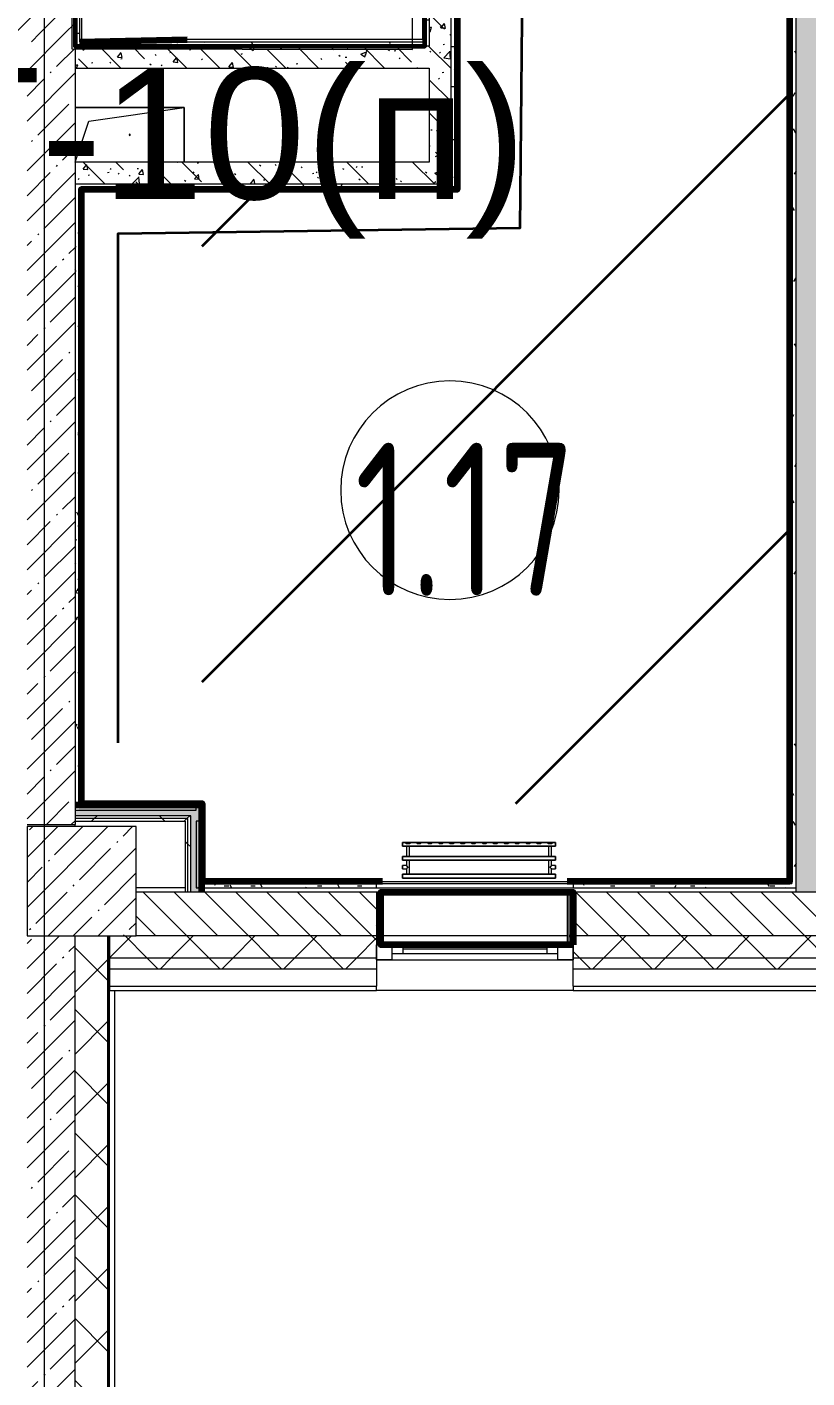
# Model space of a CAD drawing. Header units: millimetres. Extents: x -249154 to 415037, y -45458 to 354837.
# Drawn here: x 75545 to 79115, y 1391 to 7573 of the extents above; entities that cross this region are included whole.
import ezdxf

# ---------------------------------------------------------------- set-up
doc = ezdxf.new("R2010")
doc.units = ezdxf.units.MM
for name, color, linetype, lineweight in [('1) FK16', 1, 'Continuous', 50), ('1) FK16 Остаток', 12, 'Continuous', 60), ('3.3) Шпаклевка баз. фин. WD5-13', 160, 'Continuous', 140), ('3.4) Шп. баз 4 в 525 поз 4838м2', 160, 'Continuous', 140), ('3.4) Шп. фин 4 в 529 поз 11227м2', 6, 'Continuous', 140), ('4) демонтаж НЗ №2', 1, 'Continuous', 35), ('4.1) Дм уборка мусора НЗ 2', 20, 'Continuous', 35), ('4.4) РВР ремонт Штукатурки', 160, 'зигзаг', 35), ('545 штукатурка цементом', 6, 'Continuous', 60), ('839 штук откосы', 3, 'Continuous', 158), ('874 шпакл откосы', 5, 'Continuous', 158), ('923 Люки', 170, 'Continuous', 120), ('A-AREA-BNDY', 7, 'Continuous', 5), ('A-AREA-IDEN', 7, 'Continuous', 9), ('A-FLOR', 7, 'Continuous', 9), ('A-GENM', 7, 'Continuous', 9), ('A-GLAZ', 7, 'Continuous', 9), ('A-GLAZ-1', 7, 'Continuous', 5), ('A-WALL', 7, 'Continuous', 5), ('I-WALL', 7, 'Continuous', 5), ('S-COLS', 7, 'Continuous', 9), ('S-COLS-1', 7, 'Continuous', 5), ('Оси', 7, 'Continuous', 9)]:
    doc.layers.add(name, color=color, linetype=linetype, lineweight=lineweight)
for name, color, linetype, lineweight, true_color in [('A-WALL-1', 9, 'Continuous', 5, 0x808080), ('A-WALL-FNSH-1', 9, 'Continuous', 5, 0x808080), ('M-EQPM-1', 7, 'Continuous', 9, 0xb2b2b2)]:
    doc.layers.add(name, color=color, linetype=linetype, lineweight=lineweight, true_color=true_color)
doc.styles.get("Standard").update_dxf_attribs({"font": 'arial.ttf'})
doc.styles.add('СПДС', font='ГОСТ тип А.ttf', dxfattribs={"width": 0.9})
doc.linetypes.add('зигзаг', pattern='A,0.00254,-5.08,[131,ltypeshp.shx,S=5.08,R=0,X=-5.08,Y=0],-10.16,[131,ltypeshp.shx,S=5.08,R=180,X=5.08,Y=0],-5.08', length=20.32254)
pattern_1 = [(45, (64.7, -136.06), (-114.04925, 114.04925), []), (45, (178.75, -136.06), (-114.04925, 114.04925), [201.612, -40.322, 6.706, -33.617])]
pattern_2 = [(45, (64.7, -136.06), (-141.42136, 141.42136), []), (135, (64.7, -136.06), (-141.42136, -141.42136), [])]
pattern_3 = [(135, (64.7, -136.06), (-150.8683, -150.8683), [213.36, -35.56, 7.112, -35.56]), (135, (64.7, 14.71), (-150.8683, -150.8683), []), (50, (64.7, -136.06), (255.05767, -22.3145), [26.67, -293.37]), (355, (64.7, -136.06), (-49.3404, 267.4791), [21.336, -234.696]), (100.451, (85.96, -137.92), (205.7195, 245.16356), [22.666, -249.326]), (46.184, (64.7, -64.94), (379.511, -58.86), [40.005, -440.055]), (96.636, (96.33, -69.85), (332.3634, 346.3991), [33.999, -373.989]), (351.184, (64.7, -64.94), (332.3669, 346.3953), [32.004, -352.044]), (21, (100.26, -82.72), (212.26017, -143.1711), [26.67, -293.37]), (326, (100.26, -82.72), (86.5224, 257.8632), [21.336, -234.696]), (71.451, (117.95, -94.65), (298.78395, 114.6901), [22.666, -249.326]), (37.5, (64.7, -136.06), (4.32385, 118.37751), [6.706, -225.146, 6.706, -231.546, -235.585]), (37.5, (64.7, -136.06), (4.32385, 118.37751), [-470.103, 6.706, -228.879]), (7.5, (64.7, -136.06), (93.54758, 140.2533), [6.706, -129.134, 6.706, -219.812, -89.789]), (7.5, (64.7, -136.06), (93.54758, 140.2533), [-362.356, 6.706, -83.083]), (327.5, (-14.6, -136.06), (189.82734, -8.02019), [6.706, -82.194, 6.706, -270.662, -368.046]), (327.5, (-14.6, -136.06), (189.82734, -8.02019), [-366.268, 6.706, -361.34]), (317.5, (-50.16, -136.06), (207.38114, 35.59764), [6.706, -108.864, 6.706, -177.495, -261.366]), (317.5, (-50.16, -136.06), (207.38114, 35.59764), [-299.771, 6.706, -254.66])]
pattern_4 = [(0, (64.7, -136.06), (243.84, 60.96), [20.117, -162.763, 20.117, -162.763, -975.36]), (0, (64.7, -136.06), (243.84, 60.96), [-365.76, 20.117, -345.643, 20.117, -162.763, -426.72]), (0, (64.7, -136.06), (243.84, 60.96), [-914.4, 20.117, -101.803, 20.117, -284.683]), (120, (156.14, -105.58), (-174.71291, 180.691634), [20.117, -162.763, 20.117, -162.763, -975.36]), (120, (156.14, -105.58), (-174.71291, 180.691634), [-365.76, 20.117, -345.643, 20.117, -162.763, -426.72]), (120, (156.14, -105.58), (-174.71291, 180.691634), [-914.4, 20.117, -101.803, 20.117, -284.683]), (240, (186.62, 16.34), (-69.12709, -241.651634), [20.117, -162.763, 20.117, -162.763, -975.36]), (240, (186.62, 16.34), (-69.12709, -241.651634), [-365.76, 20.117, -345.643, 20.117, -162.763, -426.72]), (240, (186.62, 16.34), (-69.12709, -241.651634), [-914.4, 20.117, -101.803, 20.117, -284.683])]
pattern_5 = [(45, (64.7, -136.06), (-212.132, 212.132), []), (135, (64.7, -136.06), (-212.132, -212.132), [])]

# ---------------------------------------------------------------- blocks, each defined once
blk = doc.blocks.new('BSC_Колонна _Прямоугольная - 500х500-V13-Объем проектирования 1 этажа')
at = {"layer": 'S-COLS-1'}
h = blk.add_hatch(dxfattribs=at)
h.set_pattern_fill('FP_17', color=256, style=0, pattern_type=2)
h.set_pattern_definition([(45, (-75730, -3800), (-114.04925, 114.04925), []), (45, (-75615.95, -3800), (-114.04925, 114.04925), [201.613, -40.323, 6.706, -33.617])])
h.paths.add_polyline_path([(250, -250), (250, 250), (-250, 250), (-250, -250), (120, -250)])
for p, q in [((250, 250), (-250, 250)), ((-250, 250), (-250, -250)), ((250, -250), (250, 250)), ((-250, -250), (250, -250))]:
    blk.add_line(p, q, dxfattribs=at)
blk = doc.blocks.new('120_Окно_СКБ_1Ст - 120_Окно_СКБ_1Ст 900х2500_h_-19906774-Объем проектирования 1 этажа')
at = {"layer": 'A-GLAZ'}
for p, q in [((-450, -75), (-450, -5)), ((-450, -5), (-380, -5)), ((-380, -5), (-380, -75)), ((380, -35), (-380, -35)), ((-380, -35), (-380, -75)), ((-330, -85), (-330, -35)), ((330, -85), (330, -35)), ((380, -75), (380, -5)), ((380, -5), (450, -5)), ((380, -75), (380, -35)), ((450, -5), (450, -75)), ((-380, -75), (-450, -75)), ((-380, -75), (-400, -75)), ((-400, -75), (-400, -85)), ((-400, -85), (400, -85)), ((400, -85), (-400, -85)), ((450, -75), (380, -75)), ((400, -75), (380, -75)), ((400, -85), (400, -75))]:
    blk.add_line(p, q, dxfattribs=at)
at = {"layer": 'A-GLAZ-1'}
for p, q in [((450, -5), (-450, -5)), ((-330, -55), (330, -55)), ((-422, -75), (-400, -75)), ((330, -65), (-330, -65)), ((400, -75), (422, -75))]:
    blk.add_line(p, q, dxfattribs=at)
blk = doc.blocks.new('GM_Отверстие прямоугольное _в плите_ - Отверстие-V119-Объем проектирования 1 этажа')
at = {"layer": 'A-GENM'}
for p, q in [((-250, 125), (250, 125)), ((250, 125), (-250, 125)), ((-187.5, 62.5), (250, 125)), ((250, 125), (250, -125)), ((250, -125), (250, 125)), ((-250, -125), (-187.5, 62.5))]:
    blk.add_line(p, q, dxfattribs=at)
for start, end in [(360, 180), (180, 360)]:
    blk.add_arc((0, 0), 2.5, start, end, dxfattribs=at)
blk = doc.blocks.new('radiator_prado_classic_z_tip_30_po exemplyaru - Classic Z Тип 30-500-V230-Объем проектирования 1 этажа')
at = {"layer": 'M-EQPM-1'}
for p, q in [((0, 228), (0, 210)), ((700, 228), (0, 228)), ((0, 210), (0, 228)), ((0, 228), (12.5, 228)), ((0, 210), (700, 210)), ((17.8, 210), (0, 210)), ((12.5, 228), (37.5, 228)), ((37.5, 228), (12.5, 228)), ((12.5, 228), (37.5, 228)), ((12.5, 228), (17.5, 223)), ((12.5, 228), (17.5, 223)), ((32.5, 223), (17.5, 223)), ((17.5, 223), (32.5, 223)), ((17.5, 210), (17.5, 164)), ((17.5, 210), (17.5, 164)), ((17.8, 210), (17.5, 210)), ((17.5, 210), (17.8, 210)), ((17.8, 210), (17.5, 210)), ((17.5, 210), (32.5, 210)), ((32.2, 210), (17.8, 210)), ((17.8, 210), (32.2, 210)), ((32.2, 210), (17.8, 210)), ((32.5, 210), (32.2, 210)), ((32.2, 210), (32.5, 210)), ((32.5, 210), (32.2, 210)), ((667.8, 210), (32.2, 210)), ((32.5, 223), (37.5, 228)), ((37.5, 228), (32.5, 223)), ((32.5, 164), (32.5, 210)), ((32.5, 164), (32.5, 210)), ((37.5, 228), (62.5, 228)), ((62.5, 228), (87.5, 228)), ((87.5, 228), (62.5, 228)), ((62.5, 228), (87.5, 228)), ((62.5, 228), (67.5, 223)), ((62.5, 228), (67.5, 223)), ((82.5, 223), (67.5, 223)), ((67.5, 223), (82.5, 223)), ((82.5, 223), (87.5, 228)), ((87.5, 228), (82.5, 223)), ((87.5, 228), (112.5, 228)), ((112.5, 228), (137.5, 228)), ((137.5, 228), (112.5, 228)), ((112.5, 228), (137.5, 228)), ((112.5, 228), (117.5, 223)), ((112.5, 228), (117.5, 223)), ((132.5, 223), (117.5, 223)), ((117.5, 223), (132.5, 223)), ((132.5, 223), (137.5, 228)), ((137.5, 228), (132.5, 223)), ((137.5, 228), (162.5, 228)), ((162.5, 228), (187.5, 228)), ((187.5, 228), (162.5, 228)), ((162.5, 228), (187.5, 228)), ((162.5, 228), (167.5, 223)), ((162.5, 228), (167.5, 223)), ((182.5, 223), (167.5, 223)), ((167.5, 223), (182.5, 223)), ((182.5, 223), (187.5, 228)), ((187.5, 228), (182.5, 223)), ((187.5, 228), (212.5, 228)), ((212.5, 228), (237.5, 228)), ((237.5, 228), (212.5, 228)), ((212.5, 228), (237.5, 228)), ((212.5, 228), (217.5, 223)), ((212.5, 228), (217.5, 223)), ((232.5, 223), (217.5, 223)), ((217.5, 223), (232.5, 223)), ((232.5, 223), (237.5, 228)), ((237.5, 228), (232.5, 223)), ((237.5, 228), (262.5, 228)), ((262.5, 228), (287.5, 228)), ((287.5, 228), (262.5, 228)), ((262.5, 228), (287.5, 228)), ((262.5, 228), (267.5, 223)), ((262.5, 228), (267.5, 223)), ((282.5, 223), (267.5, 223)), ((267.5, 223), (282.5, 223)), ((282.5, 223), (287.5, 228)), ((287.5, 228), (282.5, 223)), ((287.5, 228), (312.5, 228)), ((312.5, 228), (337.5, 228)), ((337.5, 228), (312.5, 228)), ((312.5, 228), (337.5, 228)), ((312.5, 228), (317.5, 223)), ((312.5, 228), (317.5, 223)), ((332.5, 223), (317.5, 223)), ((317.5, 223), (332.5, 223)), ((332.5, 223), (337.5, 228)), ((337.5, 228), (332.5, 223)), ((337.5, 228), (362.5, 228)), ((362.5, 228), (387.5, 228)), ((387.5, 228), (362.5, 228)), ((362.5, 228), (387.5, 228)), ((362.5, 228), (367.5, 223)), ((362.5, 228), (367.5, 223)), ((382.5, 223), (367.5, 223)), ((367.5, 223), (382.5, 223)), ((382.5, 223), (387.5, 228)), ((387.5, 228), (382.5, 223)), ((387.5, 228), (412.5, 228)), ((412.5, 228), (437.5, 228)), ((437.5, 228), (412.5, 228)), ((412.5, 228), (437.5, 228)), ((412.5, 228), (417.5, 223)), ((412.5, 228), (417.5, 223)), ((432.5, 223), (417.5, 223)), ((417.5, 223), (432.5, 223)), ((432.5, 223), (437.5, 228)), ((437.5, 228), (432.5, 223)), ((437.5, 228), (462.5, 228)), ((462.5, 228), (487.5, 228)), ((487.5, 228), (462.5, 228)), ((462.5, 228), (487.5, 228)), ((462.5, 228), (467.5, 223)), ((462.5, 228), (467.5, 223)), ((482.5, 223), (467.5, 223)), ((467.5, 223), (482.5, 223)), ((482.5, 223), (487.5, 228)), ((487.5, 228), (482.5, 223)), ((487.5, 228), (512.5, 228)), ((512.5, 228), (537.5, 228)), ((537.5, 228), (512.5, 228)), ((512.5, 228), (537.5, 228)), ((512.5, 228), (517.5, 223)), ((512.5, 228), (517.5, 223)), ((532.5, 223), (517.5, 223)), ((517.5, 223), (532.5, 223)), ((532.5, 223), (537.5, 228)), ((537.5, 228), (532.5, 223)), ((537.5, 228), (562.5, 228)), ((562.5, 228), (587.5, 228)), ((587.5, 228), (562.5, 228)), ((562.5, 228), (587.5, 228)), ((562.5, 228), (567.5, 223)), ((562.5, 228), (567.5, 223)), ((582.5, 223), (567.5, 223)), ((567.5, 223), (582.5, 223)), ((582.5, 223), (587.5, 228)), ((587.5, 228), (582.5, 223)), ((587.5, 228), (612.5, 228)), ((612.5, 228), (637.5, 228)), ((637.5, 228), (612.5, 228)), ((612.5, 228), (637.5, 228)), ((612.5, 228), (617.5, 223)), ((617.5, 223), (612.5, 228)), ((632.5, 223), (617.5, 223)), ((617.5, 223), (632.5, 223)), ((632.5, 223), (637.5, 228)), ((637.5, 228), (632.5, 223)), ((637.5, 228), (662.5, 228)), ((662.5, 228), (687.5, 228)), ((687.5, 228), (662.5, 228)), ((662.5, 228), (687.5, 228)), ((662.5, 228), (667.5, 223)), ((662.5, 228), (667.5, 223)), ((682.5, 223), (667.5, 223)), ((667.5, 223), (682.5, 223)), ((667.5, 210), (667.5, 164)), ((667.5, 210), (667.5, 164)), ((667.8, 210), (667.5, 210)), ((667.5, 210), (682.5, 210)), ((667.8, 210), (667.5, 210)), ((667.5, 210), (667.8, 210)), ((682.2, 210), (667.8, 210)), ((682.2, 210), (667.8, 210)), ((667.8, 210), (682.2, 210)), ((682.5, 210), (682.2, 210)), ((682.5, 210), (682.2, 210)), ((682.2, 210), (682.5, 210)), ((700, 210), (682.2, 210)), ((682.5, 223), (687.5, 228)), ((687.5, 228), (682.5, 223)), ((682.5, 164), (682.5, 210)), ((682.5, 164), (682.5, 210)), ((687.5, 228), (700, 228)), ((700, 210), (700, 228)), ((700, 228), (700, 210)), ((700, 164), (0, 164)), ((0, 164), (0, 146)), ((0, 146), (0, 164)), ((0, 164), (17.8, 164)), ((0, 146), (700, 146)), ((18.5, 146), (0, 146)), ((17.8, 164), (17.5, 164)), ((17.5, 164), (17.8, 164)), ((17.8, 164), (17.5, 164)), ((17.5, 164), (32.5, 164)), ((17.5, 146), (17.5, 121.5)), ((17.5, 146), (17.5, 121.5)), ((17.5, 146), (18.5, 146)), ((18.5, 146), (17.5, 146)), ((17.5, 146), (18.5, 146)), ((32.5, 146), (17.5, 146)), ((32.2, 164), (17.8, 164)), ((17.8, 164), (32.2, 164)), ((32.2, 164), (17.8, 164)), ((18.5, 146), (32.2, 146)), ((32.2, 146), (18.5, 146)), ((18.5, 146), (32.2, 146)), ((32.5, 164), (32.2, 164)), ((32.2, 164), (32.5, 164)), ((32.5, 164), (32.2, 164)), ((32.2, 164), (667.8, 164)), ((32.2, 146), (32.5, 146)), ((32.5, 146), (32.2, 146)), ((32.2, 146), (32.5, 146)), ((667.8, 146), (32.2, 146)), ((32.5, 82), (32.5, 146)), ((32.5, 82), (32.5, 146)), ((667.8, 164), (667.5, 164)), ((667.5, 164), (682.5, 164)), ((667.8, 164), (667.5, 164)), ((667.5, 164), (667.8, 164)), ((667.5, 146), (667.5, 82)), ((667.5, 146), (667.5, 82)), ((667.5, 146), (667.8, 146)), ((682.5, 146), (667.5, 146)), ((667.5, 146), (667.8, 146)), ((667.8, 146), (667.5, 146)), ((682.2, 164), (667.8, 164)), ((682.2, 164), (667.8, 164)), ((667.8, 164), (682.2, 164)), ((667.8, 146), (681.5, 146)), ((667.8, 146), (681.5, 146)), ((681.5, 146), (667.8, 146)), ((681.5, 146), (682.5, 146)), ((681.5, 146), (682.5, 146)), ((682.5, 146), (681.5, 146)), ((700, 146), (681.5, 146)), ((682.5, 164), (682.2, 164)), ((682.5, 164), (682.2, 164)), ((682.2, 164), (682.5, 164)), ((682.2, 164), (700, 164)), ((682.5, 121.5), (682.5, 146)), ((682.5, 121.5), (682.5, 146)), ((700, 146), (700, 164)), ((700, 164), (700, 146)), ((17.5, 121.5), (0, 121.5)), ((17.5, 121.5), (0, 121.5)), ((0, 121.5), (0, 120.5)), ((0, 106.5), (0, 121.5)), ((0, 120.5), (0, 107.5)), ((0, 120.5), (0, 119.3)), ((0, 114), (0, 120.5)), ((0, 120.5), (0, 120.5)), ((0, 119.3), (0, 117.8)), ((0, 117.8), (0, 114)), ((0, 114), (0, 110.3)), ((0, 107.5), (0, 114)), ((0, 110.3), (0, 108.7)), ((0, 108.7), (0, 107.5)), ((0, 107.5), (0, 106.5)), ((0, 107.5), (0, 107.5)), ((0, 106.5), (17.5, 106.5)), ((0, 106.5), (17.5, 106.5)), ((700, 82), (0, 82)), ((0, 82), (0, 64)), ((0, 64), (0, 82)), ((0, 82), (18.5, 82)), ((700, 64), (0, 64)), ((0, 64), (700, 64)), ((17.5, 106.5), (17.5, 82)), ((17.5, 106.5), (17.5, 82)), ((18.5, 82), (17.5, 82)), ((17.5, 82), (18.5, 82)), ((18.5, 82), (17.5, 82)), ((17.5, 82), (32.5, 82)), ((32.2, 82), (18.5, 82)), ((18.5, 82), (32.2, 82)), ((32.2, 82), (18.5, 82)), ((32.5, 82), (32.2, 82)), ((32.2, 82), (32.5, 82)), ((32.5, 82), (32.2, 82)), ((32.2, 82), (667.8, 82)), ((667.8, 82), (667.5, 82)), ((667.5, 82), (682.5, 82)), ((667.8, 82), (667.5, 82)), ((667.5, 82), (667.8, 82)), ((681.5, 82), (667.8, 82)), ((681.5, 82), (667.8, 82)), ((667.8, 82), (681.5, 82)), ((682.5, 82), (681.5, 82)), ((682.5, 82), (681.5, 82)), ((681.5, 82), (682.5, 82)), ((681.5, 82), (700, 82)), ((700, 121.5), (682.5, 121.5)), ((700, 121.5), (682.5, 121.5)), ((682.5, 82), (682.5, 106.5)), ((682.5, 106.5), (700, 106.5)), ((682.5, 82), (682.5, 106.5)), ((682.5, 106.5), (700, 106.5)), ((700, 121.5), (700, 106.5)), ((700, 120.5), (700, 121.5)), ((700, 121.5), (700, 120.5)), ((700, 120.5), (700, 121.5)), ((700, 107.5), (700, 120.5)), ((700, 120.5), (700, 107.5)), ((700, 107.5), (700, 120.5)), ((700, 106.5), (700, 107.5)), ((700, 107.5), (700, 106.5)), ((700, 106.5), (700, 107.5)), ((700, 64), (700, 82)), ((700, 82), (700, 64))]:
    blk.add_line(p, q, dxfattribs=at)
for points, knots in [([(18.5, 120.5), (18.4, 120.6), (18.3, 120.7), (18.1, 120.9), (17.9, 121.1), (17.8, 121.2), (17.7, 121.3), (17.5, 121.5), (17.5, 121.5), (17.5, 121.5)], [0.7142857, 0.7142857, 0.7142857, 0.7142857, 0.75, 0.7857143, 0.8214286, 0.8571429, 0.8928571, 0.9285714, 1, 1, 1, 1]), ([(17.5, 121.5), (17.5, 121.5), (17.5, 121.5), (17.7, 121.3), (17.8, 121.2), (17.9, 121.1), (18.1, 120.9), (18.3, 120.7), (18.4, 120.6), (18.5, 120.5)], [0, 0, 0, 0, 0.0714286, 0.1071429, 0.1428571, 0.1785714, 0.2142857, 0.25, 0.2857143, 0.2857143, 0.2857143, 0.2857143]), ([(17.5, 121.5), (17.5, 121.5), (17.5, 121.5), (17.7, 121.3), (17.8, 121.2), (17.9, 121.1), (18.1, 120.9), (18.3, 120.7), (18.4, 120.6), (18.5, 120.5)], [0, 0, 0, 0, 0.0714286, 0.1071429, 0.1428571, 0.1785714, 0.2142857, 0.25, 0.2857143, 0.2857143, 0.2857143, 0.2857143]), ([(25, 114), (24.5, 114.5), (23.6, 115.4), (22.4, 116.6), (21.6, 117.4), (21.1, 117.9), (20.8, 118.2), (20.5, 118.5), (20.2, 118.8), (19.8, 119.1), (19.6, 119.4), (19.3, 119.7), (19, 120), (18.7, 120.3), (18.5, 120.5), (18.3, 120.7), (18.1, 120.9), (17.9, 121.1), (17.8, 121.2), (17.7, 121.3), (17.5, 121.5), (17.5, 121.5), (17.5, 121.5)], [0, 0, 0, 0, 0.142857, 0.285714, 0.357143, 0.392857, 0.428571, 0.464286, 0.5, 0.535714, 0.571429, 0.607143, 0.642857, 0.678571, 0.714286, 0.75, 0.785714, 0.821429, 0.857143, 0.892857, 0.928571, 1, 1, 1, 1]), ([(17.5, 106.5), (17.5, 106.5), (17.5, 106.5), (17.7, 106.7), (17.8, 106.8), (17.9, 106.9), (18.1, 107.1), (18.3, 107.3), (18.5, 107.5), (18.7, 107.7), (19, 108), (19.3, 108.3), (19.6, 108.6), (19.8, 108.9), (20.3, 109.3), (20.7, 109.7), (21.1, 110.1), (21.6, 110.6), (22.4, 111.4), (23.6, 112.6), (24.5, 113.5), (25, 114)], [0, 0, 0, 0, 0.071429, 0.107143, 0.142857, 0.178571, 0.214286, 0.25, 0.285714, 0.321429, 0.357143, 0.392857, 0.428571, 0.464286, 0.5, 0.571429, 0.607143, 0.642857, 0.714286, 0.857143, 1, 1, 1, 1]), ([(17.5, 106.5), (17.5, 106.5), (17.5, 106.5), (17.7, 106.7), (17.8, 106.8), (17.9, 106.9), (18.1, 107.1), (18.3, 107.3), (18.4, 107.4), (18.5, 107.5)], [0, 0, 0, 0, 0.0714286, 0.1071429, 0.1428571, 0.1785714, 0.2142857, 0.25, 0.2857143, 0.2857143, 0.2857143, 0.2857143]), ([(18.5, 107.5), (18.4, 107.4), (18.3, 107.3), (18.1, 107.1), (17.9, 106.9), (17.8, 106.8), (17.7, 106.7), (17.5, 106.5), (17.5, 106.5), (17.5, 106.5)], [0.7142857, 0.7142857, 0.7142857, 0.7142857, 0.75, 0.7857143, 0.8214286, 0.8571429, 0.8928571, 0.9285714, 1, 1, 1, 1]), ([(18.5, 107.5), (18.4, 107.4), (18.3, 107.3), (18.1, 107.1), (17.9, 106.9), (17.8, 106.8), (17.7, 106.7), (17.5, 106.5), (17.5, 106.5), (17.5, 106.5)], [0.7142857, 0.7142857, 0.7142857, 0.7142857, 0.75, 0.7857143, 0.8214286, 0.8571429, 0.8928571, 0.9285714, 1, 1, 1, 1]), ([(22.1, 116.9), (21.9, 117.1), (21.6, 117.4), (21.1, 117.9), (20.8, 118.2), (20.5, 118.5), (20.2, 118.8), (19.9, 119.2), (19.7, 119.3), (19.6, 119.4)], [0.2857143, 0.2857143, 0.2857143, 0.2857143, 0.3571429, 0.3928571, 0.4285714, 0.4642857, 0.5, 0.5357143, 0.5714286, 0.5714286, 0.5714286, 0.5714286]), ([(19.6, 119.4), (19.7, 119.3), (19.9, 119.2), (20.3, 118.7), (20.7, 118.3), (21.1, 117.9), (21.6, 117.4), (21.9, 117.1), (22.1, 116.9)], [0.4285714, 0.4285714, 0.4285714, 0.4285714, 0.4642857, 0.5, 0.5714286, 0.6071429, 0.6428571, 0.7142857, 0.7142857, 0.7142857, 0.7142857]), ([(19.6, 119.4), (19.7, 119.3), (19.8, 119.1), (20.3, 118.7), (20.7, 118.3), (21.1, 117.9), (21.6, 117.4), (21.9, 117.1), (22.1, 116.9)], [0.4285714, 0.4285714, 0.4285714, 0.4285714, 0.4642857, 0.5, 0.5714286, 0.6071429, 0.6428571, 0.7142857, 0.7142857, 0.7142857, 0.7142857]), ([(19.6, 108.6), (19.7, 108.7), (19.9, 108.8), (20.3, 109.3), (20.7, 109.7), (21.1, 110.1), (21.6, 110.6), (21.9, 110.9), (22.1, 111.1)], [0.4285714, 0.4285714, 0.4285714, 0.4285714, 0.4642857, 0.5, 0.5714286, 0.6071429, 0.6428571, 0.7142857, 0.7142857, 0.7142857, 0.7142857]), ([(22.1, 111.1), (21.9, 110.9), (21.6, 110.6), (21.1, 110.1), (20.8, 109.8), (20.5, 109.5), (20.2, 109.2), (19.9, 108.8), (19.7, 108.7), (19.6, 108.6)], [0.2857143, 0.2857143, 0.2857143, 0.2857143, 0.3571429, 0.3928571, 0.4285714, 0.4642857, 0.5, 0.5357143, 0.5714286, 0.5714286, 0.5714286, 0.5714286]), ([(22.1, 111.1), (21.9, 110.9), (21.6, 110.6), (21.1, 110.1), (20.8, 109.8), (20.5, 109.5), (20.2, 109.2), (19.8, 108.9), (19.7, 108.7), (19.6, 108.6)], [0.2857143, 0.2857143, 0.2857143, 0.2857143, 0.3571429, 0.3928571, 0.4285714, 0.4642857, 0.5, 0.5357143, 0.5714286, 0.5714286, 0.5714286, 0.5714286]), ([(675, 114), (675.5, 114.5), (676.4, 115.4), (677.6, 116.6), (678.4, 117.4), (678.9, 117.9), (679.2, 118.2), (679.5, 118.5), (679.8, 118.8), (680.1, 119.2), (680.4, 119.4), (680.7, 119.7), (681, 120), (681.3, 120.3), (681.5, 120.5), (681.7, 120.7), (681.9, 120.9), (682.1, 121.1), (682.2, 121.2), (682.3, 121.3), (682.5, 121.5), (682.5, 121.5), (682.5, 121.5)], [0, 0, 0, 0, 0.142857, 0.285714, 0.357143, 0.392857, 0.428571, 0.464286, 0.5, 0.535714, 0.571429, 0.607143, 0.642857, 0.678571, 0.714286, 0.75, 0.785714, 0.821429, 0.857143, 0.892857, 0.928571, 1, 1, 1, 1]), ([(682.5, 106.5), (682.5, 106.5), (682.5, 106.5), (682.3, 106.7), (682.2, 106.8), (682.1, 106.9), (681.9, 107.1), (681.7, 107.3), (681.5, 107.5), (681.3, 107.7), (681, 108), (680.7, 108.3), (680.4, 108.6), (680.1, 108.8), (679.7, 109.3), (679.3, 109.7), (678.9, 110.1), (678.4, 110.6), (677.6, 111.4), (676.4, 112.6), (675.5, 113.5), (675, 114)], [0, 0, 0, 0, 0.071429, 0.107143, 0.142857, 0.178571, 0.214286, 0.25, 0.285714, 0.321429, 0.357143, 0.392857, 0.428571, 0.464286, 0.5, 0.571429, 0.607143, 0.642857, 0.714286, 0.857143, 1, 1, 1, 1]), ([(680.4, 119.4), (680.3, 119.3), (680.1, 119.2), (679.7, 118.7), (679.3, 118.3), (678.9, 117.9), (678.4, 117.4), (678.1, 117.1), (677.9, 116.9)], [0.4285714, 0.4285714, 0.4285714, 0.4285714, 0.4642857, 0.5, 0.5714286, 0.6071429, 0.6428571, 0.7142857, 0.7142857, 0.7142857, 0.7142857]), ([(677.9, 116.9), (678.1, 117.1), (678.4, 117.4), (678.9, 117.9), (679.2, 118.2), (679.5, 118.5), (679.8, 118.8), (680.1, 119.2), (680.3, 119.3), (680.4, 119.4)], [0.2857143, 0.2857143, 0.2857143, 0.2857143, 0.3571429, 0.3928571, 0.4285714, 0.4642857, 0.5, 0.5357143, 0.5714286, 0.5714286, 0.5714286, 0.5714286]), ([(679.2, 118.2), (679.1, 118.1), (678.9, 117.9), (678.4, 117.4), (678.1, 117.1), (677.9, 116.9)], [0.5714286, 0.5714286, 0.5714286, 0.5714286, 0.6071429, 0.6428571, 0.7142857, 0.7142857, 0.7142857, 0.7142857]), ([(677.9, 111.1), (678.1, 110.9), (678.4, 110.6), (678.9, 110.1), (679.2, 109.8), (679.5, 109.5), (679.8, 109.2), (680.1, 108.8), (680.3, 108.7), (680.4, 108.6)], [0.2857143, 0.2857143, 0.2857143, 0.2857143, 0.3571429, 0.3928571, 0.4285714, 0.4642857, 0.5, 0.5357143, 0.5714286, 0.5714286, 0.5714286, 0.5714286]), ([(677.9, 111.1), (678.1, 110.9), (678.4, 110.6), (678.9, 110.1), (679.1, 109.9), (679.2, 109.8)], [0.2857143, 0.2857143, 0.2857143, 0.2857143, 0.3571429, 0.3928571, 0.4285714, 0.4285714, 0.4285714, 0.4285714]), ([(680.4, 108.6), (680.3, 108.7), (680.1, 108.8), (679.7, 109.3), (679.3, 109.7), (678.9, 110.1), (678.4, 110.6), (678.1, 110.9), (677.9, 111.1)], [0.4285714, 0.4285714, 0.4285714, 0.4285714, 0.4642857, 0.5, 0.5714286, 0.6071429, 0.6428571, 0.7142857, 0.7142857, 0.7142857, 0.7142857]), ([(680.4, 119.4), (680.3, 119.3), (680.1, 119.2), (679.7, 118.7), (679.4, 118.4), (679.2, 118.2)], [0.4285714, 0.4285714, 0.4285714, 0.4285714, 0.4642857, 0.5, 0.5714286, 0.5714286, 0.5714286, 0.5714286]), ([(682.5, 121.5), (682.5, 121.5), (682.5, 121.5), (682.3, 121.3), (682.2, 121.2), (682.1, 121.1), (681.9, 120.9), (681.7, 120.7), (681.6, 120.6), (681.5, 120.5)], [0, 0, 0, 0, 0.0714286, 0.1071429, 0.1428571, 0.1785714, 0.2142857, 0.25, 0.2857143, 0.2857143, 0.2857143, 0.2857143]), ([(682.5, 121.5), (682.5, 121.5), (682.5, 121.5), (682.3, 121.3), (682.2, 121.2), (682.1, 121.1), (681.9, 120.9), (681.7, 120.7), (681.6, 120.6), (681.5, 120.5)], [0, 0, 0, 0, 0.0714286, 0.1071429, 0.1428571, 0.1785714, 0.2142857, 0.25, 0.2857143, 0.2857143, 0.2857143, 0.2857143]), ([(681.5, 120.5), (681.6, 120.6), (681.7, 120.7), (681.9, 120.9), (682.1, 121.1), (682.2, 121.2), (682.3, 121.3), (682.5, 121.5), (682.5, 121.5), (682.5, 121.5)], [0.7142857, 0.7142857, 0.7142857, 0.7142857, 0.75, 0.7857143, 0.8214286, 0.8571429, 0.8928571, 0.9285714, 1, 1, 1, 1]), ([(681.5, 107.5), (681.6, 107.4), (681.7, 107.3), (681.9, 107.1), (682.1, 106.9), (682.2, 106.8), (682.3, 106.7), (682.5, 106.5), (682.5, 106.5), (682.5, 106.5)], [0.7142857, 0.7142857, 0.7142857, 0.7142857, 0.75, 0.7857143, 0.8214286, 0.8571429, 0.8928571, 0.9285714, 1, 1, 1, 1]), ([(681.5, 107.5), (681.6, 107.4), (681.7, 107.3), (681.9, 107.1), (682.1, 106.9), (682.2, 106.8), (682.3, 106.7), (682.5, 106.5), (682.5, 106.5), (682.5, 106.5)], [0.7142857, 0.7142857, 0.7142857, 0.7142857, 0.75, 0.7857143, 0.8214286, 0.8571429, 0.8928571, 0.9285714, 1, 1, 1, 1]), ([(682.5, 106.5), (682.5, 106.5), (682.5, 106.5), (682.3, 106.7), (682.2, 106.8), (682.1, 106.9), (681.9, 107.1), (681.7, 107.3), (681.6, 107.4), (681.5, 107.5)], [0, 0, 0, 0, 0.0714286, 0.1071429, 0.1428571, 0.1785714, 0.2142857, 0.25, 0.2857143, 0.2857143, 0.2857143, 0.2857143])]:
    blk.add_open_spline(points, degree=3, knots=knots, dxfattribs=at)
for points in [[(19.6, 119.4), (19.5, 119.5), (19.3, 119.7), (19, 120), (18.7, 120.3), (18.6, 120.4), (18.5, 120.5)], [(18.5, 120.5), (18.6, 120.4), (18.7, 120.3), (19, 120), (19.3, 119.7), (19.5, 119.5), (19.6, 119.4)], [(18.5, 120.5), (18.6, 120.4), (18.7, 120.3), (19, 120), (19.3, 119.7), (19.5, 119.5), (19.6, 119.4)], [(18.5, 107.5), (18.6, 107.6), (18.7, 107.7), (19, 108), (19.3, 108.3), (19.5, 108.5), (19.6, 108.6)], [(19.6, 108.6), (19.5, 108.5), (19.3, 108.3), (19, 108), (18.7, 107.7), (18.6, 107.6), (18.5, 107.5)], [(19.6, 108.6), (19.5, 108.5), (19.3, 108.3), (19, 108), (18.7, 107.7), (18.6, 107.6), (18.5, 107.5)], [(25, 114), (24.5, 114.5), (23.6, 115.4), (22.6, 116.4), (22.1, 116.9)], [(22.1, 116.9), (22.6, 116.4), (23.6, 115.4), (24.5, 114.5), (25, 114)], [(22.1, 116.9), (22.6, 116.4), (23.6, 115.4), (24.5, 114.5), (25, 114)], [(22.1, 111.1), (22.6, 111.6), (23.6, 112.6), (24.5, 113.5), (25, 114)], [(25, 114), (24.5, 113.5), (23.6, 112.6), (22.6, 111.6), (22.1, 111.1)], [(25, 114), (24.5, 113.5), (23.6, 112.6), (22.6, 111.6), (22.1, 111.1)], [(677.9, 116.9), (677.4, 116.4), (676.4, 115.4), (675.5, 114.5), (675, 114)], [(677.9, 116.9), (677.4, 116.4), (676.4, 115.4), (675.5, 114.5), (675, 114)], [(675, 114), (675.5, 114.5), (676.4, 115.4), (677.4, 116.4), (677.9, 116.9)], [(675, 114), (675.5, 113.5), (676.4, 112.6), (677.4, 111.6), (677.9, 111.1)], [(675, 114), (675.5, 113.5), (676.4, 112.6), (677.4, 111.6), (677.9, 111.1)], [(677.9, 111.1), (677.4, 111.6), (676.4, 112.6), (675.5, 113.5), (675, 114)], [(679.2, 109.8), (679.3, 109.7), (679.5, 109.5), (679.8, 109.2), (680.1, 108.8), (680.3, 108.7), (680.4, 108.6)], [(681.5, 120.5), (681.4, 120.4), (681.3, 120.3), (681, 120), (680.7, 119.7), (680.5, 119.5), (680.4, 119.4)], [(681.5, 120.5), (681.4, 120.4), (681.3, 120.3), (681, 120), (680.7, 119.7), (680.5, 119.5), (680.4, 119.4)], [(680.4, 119.4), (680.5, 119.5), (680.7, 119.7), (681, 120), (681.3, 120.3), (681.4, 120.4), (681.5, 120.5)], [(680.4, 108.6), (680.5, 108.5), (680.7, 108.3), (681, 108), (681.3, 107.7), (681.4, 107.6), (681.5, 107.5)], [(680.4, 108.6), (680.5, 108.5), (680.7, 108.3), (681, 108), (681.3, 107.7), (681.4, 107.6), (681.5, 107.5)], [(681.5, 107.5), (681.4, 107.6), (681.3, 107.7), (681, 108), (680.7, 108.3), (680.5, 108.5), (680.4, 108.6)]]:
    blk.add_open_spline(points, degree=3, dxfattribs=at)
blk = doc.blocks.new('Марка_Помещения - Номер-25198446-Объем проектирования 1 этажа')
at = {"layer": 'A-AREA-IDEN'}
for start, end in [(360, 180), (180, 360)]:
    blk.add_arc((0, 0), 2.5, start, end, dxfattribs=at)

msp = doc.modelspace()

# ---------------------------------------------------------------- hatches: boundary and pattern name
at = {"layer": '4.1) Дм уборка мусора НЗ 2'}
h = msp.add_hatch(dxfattribs=at)
h.set_pattern_fill('ANSI31', color=1, scale=444)
h.paths.add_polyline_path([(79037.2, 8938.1), (77513.6, 8938.1), (77513.6, 6828.7), (76347.1, 6828.7), (76347.1, 4019.1), (79037.2, 4019.1)])
at = {"layer": 'A-WALL'}
h = msp.add_hatch(dxfattribs=at)
h.set_pattern_fill('FP_2', color=256, style=0, pattern_type=2)
h.set_pattern_definition([(135, (64.7, -136.06), (-70.71068, -70.71068), [])])
h.paths.add_polyline_path([(79065.2, 3413.9), (79245.2, 3413.9), (79245.2, 3613.9), (78044.7, 3613.9), (78044.7, 3413.9), (78138.3, 3413.9)])
h.paths.add_polyline_path([(82064.7, 3413.9), (82064.7, 3613.9), (80914.7, 3613.9), (80914.7, 3413.9), (81232.9, 3413.9)])
h.paths.add_polyline_path([(80145.2, 3413.9), (80414.7, 3413.9), (80414.7, 3613.9), (80145.2, 3613.9), (80145.2, 3566.6)])
h.paths.add_polyline_path([(84164.7, 3413.9), (84264.7, 3413.9), (84264.7, 3613.9), (84164.7, 3613.9), (84164.7, 3418.3)])
h.paths.add_polyline_path([(77106.8, 3413.9), (77144.7, 3413.9), (77144.7, 3613.9), (76044.7, 3613.9), (76044.7, 3413.9), (76075.2, 3413.9)])
h = msp.add_hatch(dxfattribs=at)
h.set_pattern_fill('FP_24', color=256, style=0, pattern_type=2)
h.set_pattern_definition(pattern_2)
h.paths.add_polyline_path([(75764.7, -386.1), (75914.7, -386.1), (75914.7, 3413.9), (75764.7, 3413.9), (75764.7, -236.1)])
h = msp.add_hatch(dxfattribs=at)
h.set_pattern_fill('FP_24', color=256, style=0, pattern_type=2)
h.set_pattern_definition(pattern_2)
h.paths.add_polyline_path([(84762.2, 3313.9), (84864.7, 3313.9), (84864.7, 3413.9), (84164.7, 3413.9), (84164.7, 3313.9), (84654.7, 3313.9)])
h.paths.add_polyline_path([(80414.7, 3313.9), (82064.7, 3313.9), (82064.7, 3413.9), (80145.2, 3413.9), (80145.2, 3313.9), (80201.4, 3313.9)])
h.paths.add_polyline_path([(79165.2, 3313.9), (79245.2, 3313.9), (79245.2, 3413.9), (78044.7, 3413.9), (78044.7, 3313.9), (79065.2, 3313.9)])
h.paths.add_polyline_path([(75944.7, 3313.9), (77144.7, 3313.9), (77144.7, 3413.9), (75922.7, 3413.9), (75922.7, 3313.9)])
h = msp.add_hatch(dxfattribs=at)
h.set_pattern_fill('FP_24', color=256, style=0, pattern_type=2)
h.set_pattern_definition(pattern_2)
h.paths.add_polyline_path([(84760.9, 3263.9), (84914.7, 3263.9), (84914.7, 3313.9), (84164.7, 3313.9), (84164.7, 3263.9), (84654.7, 3263.9)])
h.paths.add_polyline_path([(82064.7, 3263.9), (82064.7, 3313.9), (80145.2, 3313.9), (80145.2, 3263.9), (81794.7, 3263.9)])
h.paths.add_polyline_path([(79245.2, 3263.9), (79245.2, 3313.9), (78044.7, 3313.9), (78044.7, 3263.9), (79169.8, 3263.9)])
h.paths.add_polyline_path([(77144.7, 3263.9), (77144.7, 3313.9), (75922.7, 3313.9), (75922.7, 3263.9), (77106.8, 3263.9)])
at = {"layer": 'I-WALL'}
h = msp.add_hatch(dxfattribs=at)
h.set_pattern_fill('FP_191', color=256, style=0, pattern_type=2)
h.set_pattern_definition(pattern_4)
h.paths.add_polyline_path([(75764.7, 7504.5), (75784.7, 7504.5), (75784.7, 8963.9), (75764.7, 8963.9), (75764.7, 7543.9)])
h = msp.add_hatch(dxfattribs=at)
h.set_pattern_fill('FP_41', color=256, style=0, pattern_type=2)
h.set_pattern_definition(pattern_3)
h.paths.add_polyline_path([(77485.6, 6954.5), (77485.6, 8963.9), (77385.6, 8963.9), (77385.6, 6954.5)])
h = msp.add_hatch(dxfattribs=at)
h.set_pattern_fill('FP_191', color=256, style=0, pattern_type=2)
h.set_pattern_definition(pattern_4)
h.paths.add_polyline_path([(77485.6, 6854.5), (77505.6, 6854.5), (77505.6, 8963.9), (77485.6, 8963.9), (77485.6, 6954.5)])
h = msp.add_hatch(dxfattribs=at)
h.set_pattern_fill('FP_41', color=256, style=0, pattern_type=2)
h.set_pattern_definition(pattern_3)
h.paths.add_polyline_path([(79065.2, 3613.9), (79165.2, 3613.9), (79165.2, 8963.9), (79065.2, 8963.9), (79065.2, 3626.9)])
h = msp.add_hatch(dxfattribs=at)
h.set_pattern_fill('FP_191', color=256, style=0, pattern_type=2)
h.set_pattern_definition(pattern_4)
h.paths.add_polyline_path([(77385.6, 7484.5), (77385.6, 8943.9), (77365.6, 8943.3), (77365.6, 7484.5)])
h = msp.add_hatch(dxfattribs=at)
h.set_pattern_fill('FP_191', color=256, style=0, pattern_type=2)
h.set_pattern_definition(pattern_4)
h.paths.add_polyline_path([(79045.2, 3653.9), (79065.2, 3653.9), (79065.2, 8943.9), (79045.2, 8943.9), (79045.2, 3654.1)])
h = msp.add_hatch(dxfattribs=at)
h.set_pattern_fill('FP_1', color=256, style=0, pattern_type=2)
h.set_pattern_definition(pattern_1)
h.paths.add_polyline_path([(73794.7, 7543.9), (75764.7, 7543.9), (75764.7, 7763.9), (73769.7, 7763.9), (73769.7, 7543.9)])
h.paths.add_polyline_path([(72344.7, 7543.9), (72369.7, 7543.9), (72369.7, 7763.9), (72144.7, 7763.9), (72144.7, 7543.9), (72314.7, 7543.9)])
h = msp.add_hatch(dxfattribs=at)
h.set_pattern_fill('FP_1', color=256, style=0, pattern_type=2)
h.set_pattern_definition(pattern_1)
h.paths.add_polyline_path([(75559.5, 3923.9), (75764.7, 3923.9), (75764.7, 7543.9), (75544.7, 7543.9), (75544.7, 3923.9)])
h = msp.add_hatch(dxfattribs=at)
h.set_pattern_fill('FP_191', color=256, style=0, pattern_type=2)
h.set_pattern_definition(pattern_4)
h.paths.add_polyline_path([(76086.1, 7484.5), (77365.6, 7484.5), (77365.6, 7504.5), (75764.7, 7504.5), (75764.7, 7484.5), (76075.2, 7484.5)])
h = msp.add_hatch(dxfattribs=at)
h.set_pattern_fill('FP_41', color=256, style=0, pattern_type=2)
h.set_pattern_definition(pattern_3)
h.paths.add_polyline_path([(76075.2, 7384.5), (77385.6, 7384.5), (77385.6, 7484.5), (75764.7, 7484.5), (75764.7, 7384.5), (76061.1, 7384.5)])
h = msp.add_hatch(dxfattribs=at)
h.set_pattern_fill('FP_41', color=256, style=0, pattern_type=2)
h.set_pattern_definition(pattern_3)
h.paths.add_polyline_path([(75764.7, 6854.5), (77485.6, 6854.5), (77485.6, 6954.5), (75764.7, 6954.5)])
h = msp.add_hatch(dxfattribs=at)
h.set_pattern_fill('FP_191', color=256, style=0, pattern_type=2)
h.set_pattern_definition(pattern_4)
h.paths.add_polyline_path([(75777.6, 4013.9), (75784.7, 4013.9), (75784.7, 6854.5), (75764.7, 6854.5), (75764.7, 4013.9)])
h = msp.add_hatch(dxfattribs=at)
h.set_pattern_fill('FP_191', color=256, style=0, pattern_type=2)
h.set_pattern_definition(pattern_4)
h.paths.add_polyline_path([(76945.2, 6834.5), (77505.6, 6834.5), (77505.6, 6854.5), (75784.7, 6854.5), (75784.7, 6834.5), (76339.1, 6834.5)])
h = msp.add_hatch(color=256, dxfattribs=at)
h.paths.add_polyline_path([(75764.7, 3988.9), (75784.7, 4008.9), (75784.7, 4013.9), (75764.7, 4013.9), (75764.7, 4008.9)])
h.paths.add_polyline_path([(76319.1, 3963.9), (76344.1, 3963.9), (76344.1, 4013.9), (75792.7, 4013.9), (75778.7, 3988.9), (75764.7, 3988.9), (75764.7, 3963.9), (76294.1, 3963.9)])
h = msp.add_hatch(dxfattribs=at)
h.set_pattern_fill('FP_192', color=256, style=0, pattern_type=2)
h.set_pattern_definition(pattern_5)
h.paths.add_polyline_path([(76281.6, 3951.4), (76294.1, 3951.4), (76294.1, 3963.9), (75764.7, 3963.9), (75764.7, 3951.4), (76075.2, 3951.4)])
msp.add_hatch(color=256, dxfattribs=at).paths.add_polyline_path([(76319.1, 3613.9), (76344.1, 3613.9), (76344.1, 3633.9), (76319.1, 3633.9), (76344.1, 3642.9), (76343.8, 3963.9), (76294.1, 3963.9), (76294.1, 3613.9)])
h = msp.add_hatch(dxfattribs=at)
h.set_pattern_fill('FP_192', color=256, style=0, pattern_type=2)
h.set_pattern_definition(pattern_5)
h.paths.add_polyline_path([(75764.7, 3938.9), (76281.6, 3938.9), (76281.6, 3951.4), (75764.7, 3951.4)])
h = msp.add_hatch(dxfattribs=at)
h.set_pattern_fill('FP_192', color=256, style=0, pattern_type=2)
h.set_pattern_definition(pattern_5)
h.paths.add_polyline_path([(76269.1, 3613.9), (76281.6, 3613.9), (76281.6, 3938.9), (76269.1, 3938.9), (76269.1, 3633.9)])
h = msp.add_hatch(dxfattribs=at)
h.set_pattern_fill('FP_192', color=256, style=0, pattern_type=2)
h.set_pattern_definition(pattern_5)
h.paths.add_polyline_path([(76294.1, 3613.9), (76294.1, 3951.4), (76281.6, 3951.4), (76281.6, 3613.9)])
h = msp.add_hatch(dxfattribs=at)
h.set_pattern_fill('FP_191', color=256, style=0, pattern_type=2)
h.set_pattern_definition(pattern_4)
h.paths.add_polyline_path([(77144.7, 3633.9), (77144.7, 3653.9), (76344.1, 3653.9), (76344.1, 3642.9), (76319.1, 3633.9), (77106.8, 3633.9)])
h.paths.add_polyline_path([(79037.2, 3633.9), (79065.2, 3633.9), (79065.2, 3653.9), (78044.7, 3653.9), (78044.7, 3633.9), (78138.3, 3633.9)])
h = msp.add_hatch(dxfattribs=at)
h.set_pattern_fill('FP_191', color=256, style=0, pattern_type=2)
h.set_pattern_definition(pattern_4)
h.paths.add_polyline_path([(77164.7, 3373.9), (77164.7, 3613.9), (77144.7, 3613.9), (77144.7, 3373.9)])
h = msp.add_hatch(dxfattribs=at)
h.set_pattern_fill('FP_191', color=256, style=0, pattern_type=2)
h.set_pattern_definition(pattern_4)
h.paths.add_polyline_path([(78044.7, 3373.9), (78044.7, 3613.9), (78024.7, 3613.9), (78024.7, 3373.9)])
h = msp.add_hatch(dxfattribs=at)
h.set_pattern_fill('FP_1', color=256, style=0, pattern_type=2)
h.set_pattern_definition(pattern_1)
h.paths.add_polyline_path([(75764.7, -236.1), (75764.7, 3413.9), (75544.7, 3413.9), (75544.7, -236.1)])

# ---------------------------------------------------------------- linework, layer by layer
at = {"layer": '1) FK16'}
for points in [[(77822.7, 8935.9), (77513.6, 8935.9), (77513.6, 6826.5), (75792.7, 6826.5), (75792.7, 4016.9), (76347.1, 4016.9), (76347.1, 3661.9), (77172.2, 3661.9)], [(78016.7, 3661.9), (79037.2, 3661.9), (79037.2, 8935.9), (78922.7, 8935.9)]]:
    msp.add_lwpolyline(points, dxfattribs=at)
at = {"layer": '1) FK16 Остаток'}
msp.add_lwpolyline([(77365.6, 8943.9), (75764.7, 8943.9), (75764.7, 7484.5), (77365.6, 7484.5)], close=True, dxfattribs=at)
at = {"layer": '3.3) Шпаклевка баз. фин. WD5-13', "ltscale": 0.5}
msp.add_lwpolyline([(75764.7, 4013.9), (76344.1, 4013.9), (76344.1, 3613.9)], dxfattribs=at)
at = {"layer": '3.4) Шп. баз 4 в 525 поз 4838м2'}
for points in [[(77513.6, 6828.7), (75792.7, 6828.7), (75792.7, 4019.1), (76347.1, 4019.1), (76347.1, 3664.1), (77172.2, 3664.1)], [(78016.7, 3664.1), (79037.2, 3664.1)]]:
    msp.add_lwpolyline(points, dxfattribs=at)
at = {"layer": '3.4) Шп. фин 4 в 529 поз 11227м2'}
for points in [[(77822.7, 8938.1), (77513.6, 8938.1), (77513.6, 6828.7), (75792.7, 6828.7), (75792.7, 4019.1), (76347.1, 4019.1), (76347.1, 3664.1), (77172.2, 3664.1)], [(78016.7, 3664.1), (79037.2, 3664.1), (79037.2, 8938.1), (78922.7, 8938.1)]]:
    msp.add_lwpolyline(points, dxfattribs=at)
at = {"layer": '4) демонтаж НЗ №2'}
for points in [[(77822.7, 8938.1), (77513.6, 8938.1), (77513.6, 6828.7), (75792.7, 6828.7), (75792.7, 4019.1), (76347.1, 4019.1), (76347.1, 3664.1), (77172.2, 3664.1)], [(78016.7, 3664.1), (79037.2, 3664.1), (79037.2, 8938.1), (78922.7, 8938.1)]]:
    msp.add_lwpolyline(points, dxfattribs=at)
at = {"layer": '4.4) РВР ремонт Штукатурки', "ltscale": 0.1}
msp.add_lwpolyline([(77365.6, 8943.9), (75764.7, 8943.9), (75764.7, 7484.5), (77365.6, 7484.5)], close=True, dxfattribs=at)
msp.add_lwpolyline([(75962.2, 4297.1), (75962.2, 6628.4), (77801.5, 6654), (77820.9, 8558.1)], dxfattribs=at)
at = {"layer": '545 штукатурка цементом'}
for points in [[(77822.7, 8935.9), (77513.6, 8935.9), (77513.6, 6826.5), (75792.7, 6826.5), (75792.7, 4016.9), (76347.1, 4016.9), (76347.1, 3661.9), (77172.2, 3661.9)], [(78016.7, 3661.9), (79037.2, 3661.9), (79037.2, 8935.9), (78922.7, 8935.9)]]:
    msp.add_lwpolyline(points, dxfattribs=at)
at = {"layer": '839 штук откосы', "ltscale": 0.5}
msp.add_lwpolyline([(78044.7, 3373.9), (77164.7, 3373.9), (77164.7, 3613.9), (78044.7, 3613.9)], close=True, dxfattribs=at)
at = {"layer": '874 шпакл откосы', "ltscale": 0.5}
msp.add_lwpolyline([(78044.7, 3373.9), (77164.7, 3373.9), (77164.7, 3613.9), (78044.7, 3613.9)], close=True, dxfattribs=at)
at = {"layer": '923 Люки', "ltscale": 0.5}
msp.add_lwpolyline([(75784.7, 7504.5), (76278.6, 7515.5)], dxfattribs=at)
at = {"layer": 'A-AREA-BNDY', "flags": 128}
msp.add_lwpolyline([(77308.6, 7469.6), (77311.9, 8887), (75753.1, 8890.7), (75749.7, 7473.3)], close=True, dxfattribs=at)
at = {"layer": 'A-FLOR'}
for p, q in [((75764.7, 3913.9), (75764.7, 3923.9)), ((76269.1, 3633.9), (76044.7, 3633.9))]:
    msp.add_line(p, q, dxfattribs=at)
at = {"layer": 'A-WALL'}
for p, q in [((75784.7, 8943.9), (75784.7, 7504.5)), ((77365.6, 8943.9), (77365.6, 7504.5)), ((77505.6, 8943.9), (77505.6, 6834.5)), ((79045.2, 8943.9), (79045.2, 3653.9)), ((75784.7, 7504.5), (77365.6, 7504.5)), ((75784.7, 4216.7), (75784.7, 6834.5)), ((77505.6, 6834.5), (75784.7, 6834.5)), ((76294.1, 3963.9), (75764.7, 3963.9)), ((75784.7, 4013.9), (75784.7, 4008.9)), ((76294.1, 3613.9), (76294.1, 3963.9)), ((76281.6, 3951.4), (75764.7, 3951.4)), ((76281.6, 3613.9), (76281.6, 3951.4)), ((76344.1, 3938.9), (76319.1, 3938.9)), ((76339.1, 3938.9), (76339.1, 3653.9)), ((78044.7, 3653.9), (79045.2, 3653.9)), ((77172.7, 3613.9), (78016.7, 3613.9)), ((75764.7, -236.1), (75764.7, 3413.9)), ((75914.7, -386.1), (75914.7, 3413.9)), ((75917.7, -389.1), (75917.7, 3413.9)), ((75922.7, 3413.9), (75922.7, 3163.9)), ((77144.7, 3413.9), (76044.7, 3413.9)), ((79245.2, 3413.9), (78044.7, 3413.9)), ((75922.7, 3313.9), (77144.7, 3313.9)), ((78044.7, 3313.9), (79245.2, 3313.9)), ((75922.7, 3263.9), (77144.7, 3263.9)), ((78044.7, 3263.9), (79245.2, 3263.9)), ((75922.7, 3183.9), (77144.7, 3183.9)), ((75944.7, 3163.9), (75944.7, -416.1)), ((78044.7, 3163.9), (77144.7, 3163.9)), ((78044.7, 3183.9), (79245.2, 3183.9))]:
    msp.add_line(p, q, dxfattribs=at)
at = {"layer": 'A-WALL-1'}
for p, q in [((75764.7, 8963.9), (75764.7, 3923.9)), ((77385.6, 8963.9), (77385.6, 7484.5)), ((77485.6, 6854.5), (77485.6, 8963.9)), ((79065.2, 3613.9), (79065.2, 8963.9)), ((77385.6, 7484.5), (75764.7, 7484.5)), ((75764.7, 7384.5), (77385.6, 7384.5)), ((77385.6, 7384.5), (77385.6, 6954.5)), ((77385.6, 6954.5), (75764.7, 6954.5)), ((75764.7, 6854.5), (77485.6, 6854.5)), ((76344.1, 4013.9), (75764.7, 4013.9)), ((75764.7, 3988.9), (76319.1, 3988.9)), ((76319.1, 4008.9), (76269.1, 4008.9)), ((76319.1, 3988.9), (76319.1, 4008.9)), ((76344.1, 3613.9), (76344.1, 4013.9)), ((75544.7, 3923.9), (75764.7, 3923.9)), ((75764.7, 3938.9), (76269.1, 3938.9)), ((76269.1, 3938.9), (76269.1, 3613.9)), ((76319.1, 3938.9), (76319.1, 3633.9)), ((76374.8, 3653.9), (76339.1, 3653.9)), ((77144.7, 3633.9), (77144.7, 3653.9)), ((78044.7, 3653.9), (78044.7, 3633.9)), ((77164.7, 3613.9), (76044.7, 3613.9)), ((76319.1, 3633.9), (77144.7, 3633.9)), ((77144.7, 3613.9), (77144.7, 3183.9)), ((77164.7, 3373.9), (77164.7, 3613.9)), ((79265.2, 3613.9), (78024.7, 3613.9)), ((78024.7, 3613.9), (78024.7, 3373.9)), ((78044.7, 3633.9), (79065.2, 3633.9)), ((78044.7, 3183.9), (78044.7, 3613.9)), ((77144.7, 3373.9), (77164.7, 3373.9)), ((78024.7, 3373.9), (78044.7, 3373.9))]:
    msp.add_line(p, q, dxfattribs=at)
at = {"layer": 'A-WALL-FNSH-1'}
for p, q in [((75795.7, 7515.5), (75795.7, 8943.9)), ((77354.6, 8932.9), (77354.6, 7515.5)), ((77513.6, 6826.5), (77513.6, 8935.9)), ((79037.2, 8935.9), (79037.2, 3661.9)), ((77354.6, 7515.5), (75795.7, 7515.5)), ((75792.7, 4013.9), (75792.7, 6826.5)), ((75792.7, 6826.5), (77513.6, 6826.5)), ((75784.7, 4216.7), (75784.7, 4016.9)), ((76269.1, 4016.9), (75784.7, 4016.9)), ((75784.7, 4008.9), (76269.1, 4008.9)), ((76269.1, 4008.9), (76269.1, 4016.9)), ((76347.1, 3938.9), (76344.1, 3938.9)), ((76347.1, 3661.9), (76347.1, 3938.9)), ((76339.1, 3661.9), (76344.1, 3661.9)), ((79037.2, 3661.9), (76347.1, 3661.9)), ((76374.8, 3653.9), (78044.7, 3653.9)), ((77172.7, 3613.9), (77164.7, 3613.9)), ((77172.7, 3373.9), (77172.7, 3613.9)), ((78016.7, 3613.9), (78016.7, 3373.9)), ((78024.7, 3613.9), (78016.7, 3613.9)), ((77164.7, 3373.9), (77172.7, 3373.9)), ((78016.7, 3373.9), (78024.7, 3373.9)), ((75922.7, 3163.9), (77144.7, 3163.9)), ((75922.7, -394.1), (75922.7, 3163.9)), ((77144.7, 3163.9), (77144.7, 3183.9)), ((78044.7, 3183.9), (78044.7, 3163.9)), ((78044.7, 3163.9), (79245.2, 3163.9))]:
    msp.add_line(p, q, dxfattribs=at)
at = {"layer": 'I-WALL'}
for p, q in [((75784.7, 4016.9), (75784.7, 4013.9)), ((77144.7, 3633.9), (78044.7, 3633.9)), ((78016.7, 3413.9), (77172.7, 3413.9))]:
    msp.add_line(p, q, dxfattribs=at)
at = {"layer": 'Оси'}
msp.add_lwpolyline([(75624.7, -2042.3), (75624.7, 2957.7), (75624.7, 22442), (75624.7, 27442)], dxfattribs=at)

# ---------------------------------------------------------------- block references
at = {"layer": 'A-AREA-IDEN', "xscale": 199.9999999999999, "yscale": 199.9999999999999, "zscale": 199.9999999999999}
msp.add_blockref('Марка_Помещения - Номер-25198446-Объем проектирования 1 этажа', (77480.6, 5453.4), dxfattribs=at)
at = {"layer": 'A-GENM'}
msp.add_blockref('GM_Отверстие прямоугольное _в плите_ - Отверстие-V119-Объем проектирования 1 этажа', (76014.7, 7079.5), dxfattribs=at)
at = {"layer": 'A-GLAZ', "color": 3, "rotation": 180}
msp.add_blockref('120_Окно_СКБ_1Ст - 120_Окно_СКБ_1Ст 900х2500_h_-19906774-Объем проектирования 1 этажа', (77594.7, 3298.9), dxfattribs=at)
at = {"layer": 'M-EQPM-1'}
msp.add_blockref('radiator_prado_classic_z_tip_30_po exemplyaru - Classic Z Тип 30-500-V230-Объем проектирования 1 этажа', (77263.7, 3613.9), dxfattribs=at)
at = {"layer": 'S-COLS'}
msp.add_blockref('BSC_Колонна _Прямоугольная - 500х500-V13-Объем проектирования 1 этажа', (75794.7, 3663.9), dxfattribs=at)

# ---------------------------------------------------------------- texts
at = {"layer": '923 Люки', "insert": (75096, 7385.5), "char_height": 600, "width": 3064.482, "attachment_point": 1}
msp.add_mtext('T-10(п)', dxfattribs=at)
at = {"layer": 'A-AREA-IDEN', "insert": (77044.6, 5670.6), "char_height": 700, "width": 1096.708, "attachment_point": 1, "style": 'СПДС'}
msp.add_mtext('1.17', dxfattribs=at)

doc.saveas('drawing.dxf')
